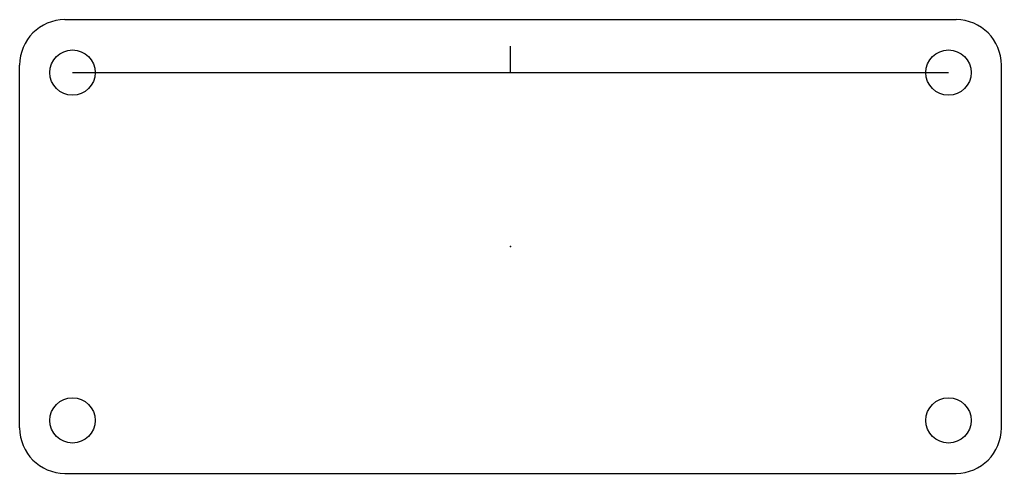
# Model space of a CAD drawing. Header units: millimetres. Extents: x -32.5 to 32.5, y -15 to 15.
import ezdxf

# ---------------------------------------------------------------- set-up
doc = ezdxf.new("R2010")
doc.units = ezdxf.units.MM
doc.header["$PDSIZE"] = -1

msp = doc.modelspace()

# ---------------------------------------------------------------- linework, layer by layer
at = {"color": 7, "linetype": 'Continuous'}
for p, q in [((-29.5, 15), (29.5, 15)), ((0, 11.5), (0, 13.239)), ((-32.5, -12), (-32.5, 12)), ((32.5, -12), (32.5, 12)), ((-29, 11.5), (29, 11.5)), ((-29.5, -15), (29.5, -15))]:
    msp.add_line(p, q, dxfattribs=at)
for centre in [(29, 11.5), (-29, 11.5), (-29, -11.5), (29, -11.5)]:
    msp.add_circle(centre, 1.5, dxfattribs=at)
for centre, start, end in [((-29.5, 12), 90, 180), ((29.5, 12), 0, 90), ((-29.5, -12), 180, 270), ((29.5, -12), 270, 0)]:
    msp.add_arc(centre, 3, start, end, dxfattribs=at)
msp.add_point((0, 0), dxfattribs=at)

doc.saveas('drawing.dxf')
